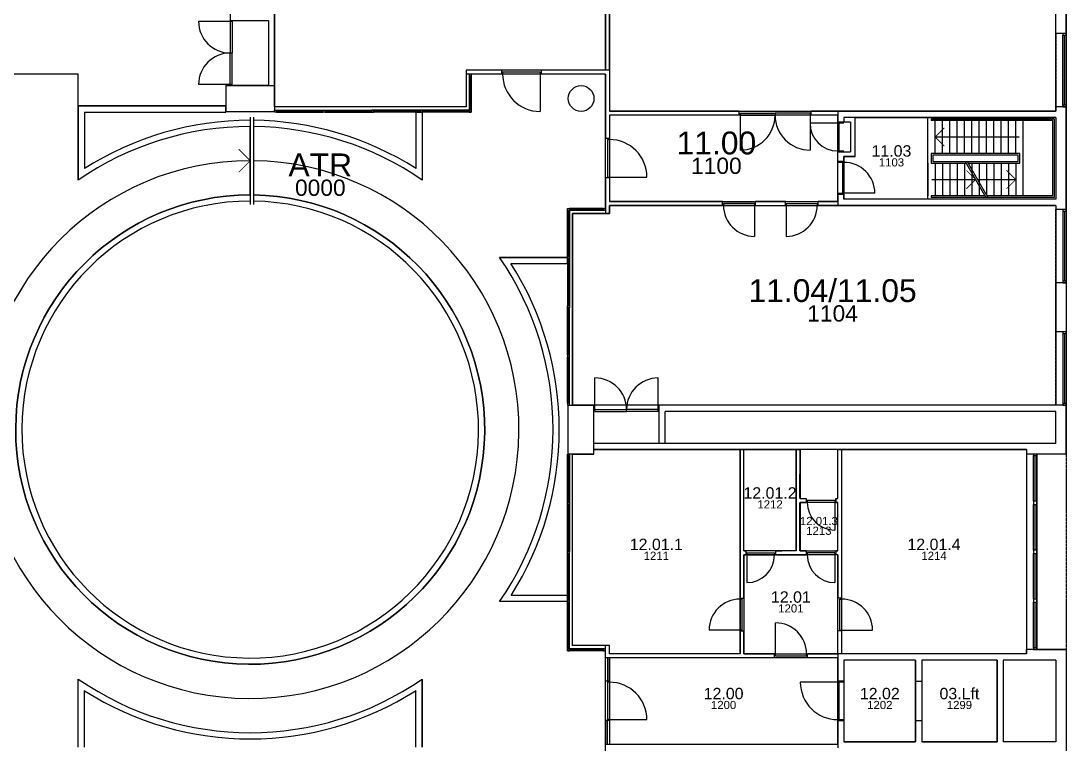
# Model space of a CAD drawing. Header units: millimetres. Extents: x -3070 to 46890, y -11671 to 43799.
# Drawn here: x 14800 to 46890, y 9099 to 31289 of the extents above; entities that cross this region are included whole.
import ezdxf
from ezdxf.enums import TextEntityAlignment as Align

# ---------------------------------------------------------------- set-up
doc = ezdxf.new("R2010")
doc.units = ezdxf.units.MM
doc.header["$LTSCALE"] = 10
doc.linetypes.add('HIDDEN', pattern=[0.375, 0.25, -0.125])
for name, color, linetype in [('T-020---V_LOKAALNAAM', 2, 'Continuous'), ('T-020---V_LOKAALNUMMER', 7, 'Continuous'), ('T-025---V_POLYGOON_BUITENOMTREK', 7, 'Continuous'), ('T-026---V_POLYGOON_CONSTR', 7, 'Continuous'), ('T-026---V_POLYGOON_LOKAAL', 7, 'Continuous'), ('T-074---V_PROJECTIE_GEBOUW', 7, 'HIDDEN'), ('T-20----B_Wanden', 12, 'Continuous'), ('T-223---B_LICHTEWANDEN', 5, 'Continuous'), ('T-24----B_Trappen', 2, 'Continuous'), ('T-28----B_Kolommen', 4, 'Continuous'), ('T-282---B_DRAAGSTR_PROJECTIE', 7, 'HIDDEN'), ('T-31----B_BUITENSCHRIJNWERK', 2, 'Continuous'), ('T-32----B_BINNENSCHRIJNWERK', 2, 'Continuous'), ('T-328---B_Binnentablet', 3, 'Continuous')]:
    doc.layers.add(name, color=color, linetype=linetype)
doc.styles.add('S1-100_H2.5', font='arial.ttf', dxfattribs={"height": 250})
doc.styles.add('S1-100_H3.5', font='arial.ttf', dxfattribs={"height": 350})
doc.styles.add('S1-100_H5', font='arial.ttf', dxfattribs={"height": 500})
doc.styles.add('S1-100_H7', font='arial.ttf', dxfattribs={"height": 700})

msp = doc.modelspace()

# ---------------------------------------------------------------- linework, layer by layer
at = {"layer": 'T-025---V_POLYGOON_BUITENOMTREK'}
msp.add_lwpolyline([(31739.99999999997, -3150.928930138711), (31739.99999999997, -6300.928930138725), (28589.99999999997, -6300.928930138725), (28589.99999999997, -5400.928930138696), (22590, -5400.928930138696), (22590.00000000003, -6300.928930138725), (-2470, -6300.928930138711), (-2470, 19644.0710698613), (-3070, 19644.0710698613), (-3070, 43699.0710698613), (22399.99999999999, 43699.0710698613), (22399.99999999999, 43799.07106986131), (46890, 43799.0710698613), (46890.00000000003, 17999.07106986126), (45989.99999999997, 17999.07106986129), (45989.99999999997, 11999.07106986132), (46890.00000000003, 11999.07106986132), (46890, 8849.071069861304), (43740.00000000003, 8849.07106986125, -0.4142135623730929)], format="xyb", close=True, dxfattribs=at)
at = {"layer": 'T-026---V_POLYGOON_CONSTR'}
msp.add_lwpolyline([(31605.00000000003, 28909.07106986133, -1), (32395.00000000003, 28909.07106986133, -1)], format="xyb", close=True, dxfattribs=at)
at = {"layer": 'T-026---V_POLYGOON_LOKAAL'}
for points in [[(22590, 43489.07106986131), (32750.00000000003, 43489.07106986131), (32750.00000000003, 29779.07106986135), (28470.00000000003, 29779.07106986131), (28470.00000000003, 28649.07106986131), (22590, 28649.07106986131)], [(32870, 28519.0710698613), (46570.0000000002, 28519.07106986131), (46570.0000000002, 42149.0710698613), (45670.00000000015, 42149.07106986125), (45670.00000000009, 43489.07106986131), (39830.00000000006, 43489.07106986109), (32870.00000000003, 43489.07106986109)], [(12190.00000000001, 36919.07106986132), (17180, 36919.07106986133), (17180, 38244.07106986133), (19615, 38244.07106986133), (19615, 36919.07106986133), (21225, 36919.07106986133), (21225, 31304.07106986131), (22400, 31304.07106986131), (22400, 29304.07106986133), (21090, 29304.07106986131), (21090, 28684.07106986131), (16559.99999999997, 28684.07106986131), (16559.99999999997, 29659.07106986135), (12189.99999999999, 29659.07106986131)], [(32870, 25749.07106986129), (39880, 25749.07106986129), (39880, 28399.0710698613), (32870, 28399.0710698613)], [(40410, 28329.07106986131), (46569.99999999997, 28329.07106986131), (46569.99999999997, 25819.07106986131), (40070, 25819.07106986131), (40069.99999999997, 27129.07106986133), (40410, 27129.07106986133)], [(31740, 25379.0710698613), (32870, 25379.07106986131), (32870.00000000003, 25629.07106986128), (46569.99999999997, 25629.07106986131), (46569.99999999997, 19499.07106986134), (31739.99999999997, 19499.0710698613)], [(31740, 17999.0710698613), (32395.00000000003, 17999.0710698613), (32395.00000000003, 18135.37149700891), (36880.00032227585, 18134.92854154628), (36880.00000000407, 11869.1125296653), (32870.00000000003, 11869.07106986122), (32870, 12119.0710698613), (31740, 12119.07106986128)], [(38600.01639899408, 15024.63826178581), (37000.00032227553, 15024.63826178581), (37000.00032227553, 18134.87532646866), (38600.01639899408, 18134.87532646866)], [(39880.29123570805, 18134.62647801166), (38720.2912357079, 18134.62647801166), (38720.2912357079, 16634.62647801166), (38912.00029789499, 16634.62647801166), (38912.00029789499, 16514.62647801166), (38720.2912357079, 16514.62647801166), (38720.2912357079, 15024.67972158973), (39880.00029790131, 15024.67972158973), (39880.13968351638, 16514.62647801166), (39822.00029789499, 16514.62647801166), (39822.00029789499, 16634.62647801166), (39880.15090960465, 16634.62647801166)], [(40000.00029790099, 18134.6265065121), (45669.99999999991, 18134.6265065121), (45669.99999999985, 11869.07106986129), (40000.00029790099, 11869.07136776226)], [(37000.00000000003, 11869.07106986129), (39880.00029789502, 11869.07106986133), (39880.00029789502, 14904.63826178576), (37000.0000064116, 14904.63826178576)], [(39879.99999999991, 9099.071069861331), (39880, 9099.071069861331), (39880, 11749.07106986134), (32870, 11749.0710698612), (32870, 9099.071069861331), (39879.99999999991, 9099.071069861331)], [(40070, 9169.071069861297), (42269.99999999997, 9169.071069861297), (42269.99999999997, 11679.07106986129), (40070, 11679.07106986129)], [(42459.99999999997, 9169.071069861297), (44769.99999999997, 9169.071069861297), (44769.99999999997, 11679.0710698613), (42459.99999999997, 11679.0710698613)]]:
    msp.add_lwpolyline(points, close=True, dxfattribs=at)
for points in [[(32750.00000000003, 7839.071069861298), (32750, 11964.0710698613), (31585, 11964.07106986131), (31585, 13469.07106986131), (29495.82131453711, 13469.07106987233, 0.311397478308075), (29495.82131453673, 24029.07106985059), (31585, 24029.0710698613), (31585, 25534.0710698613), (32750, 25534.07106986131), (32750.00000000003, 29659.07106986131), (28625.00000000003, 29659.07106986131), (28625.00000000003, 28494.07106986131), (27120.00000000003, 28494.07106986131), (27120.00000000003, 26404.89238439051, 0.1493475937844504), (21940, 28048.53341991144), (21940, 25948.37659192384, -287.9895827890646), (21840, 25949.07106986131), (21840, 28049.0710698613, 0.1520968880765982), (16559.99999999997, 26404.89238439051), (16559.99999999997, 29659.07106986135), (10929.99999999996, 29659.07106986131)], [(16559.99999999997, 9004.071069861298), (16559.99999999997, 11093.24975533185, 0.3113974783088558), (27120.00000000003, 11093.24975533179), (27120.00000000003, 9004.071069861298)]]:
    msp.add_lwpolyline(points, format="xyb", dxfattribs=at)
at = {"layer": 'T-074---V_PROJECTIE_GEBOUW'}
msp.add_line((46890, 17999.07106986125), (46890, 11999.07106986124), dxfattribs=at)
at = {"layer": 'T-20----B_Wanden'}
for p, q in [((22590, 43489.07106986131), (22590, 29304.07106986133)), ((46569.99999999994, 30899.07106986125), (46569.99999999994, 32399.07106986125)), ((46889.99999999994, 30899.07106986125), (46889.99999999997, 32399.07106986125)), ((22400.00000000001, 31304.07106986133), (22400, 29304.07106986133)), ((46889.99999999994, 30899.07106986125), (46569.99999999994, 30899.07106986125)), ((22400, 29304.07106986133), (22590, 29304.07106986133)), ((46890.0000000002, 28649.07106986125), (46570.0000000002, 28649.07106986125)), ((46570.0000000002, 28649.07106986125), (46570.0000000002, 28519.07106986131)), ((46890.0000000002, 25499.07106986125), (46890.0000000002, 28649.07106986125)), ((46570.0000000002, 28519.07106986131), (39880, 28519.07106986131)), ((39880, 28519.07106986131), (39880, 28179.07106986131)), ((46569.99999999997, 28329.07106986131), (40069.99999999997, 28329.07106986131)), ((40069.99999999997, 28329.07106986131), (40069.99999999997, 28179.07106986131)), ((40410, 27129.07106986133), (40410, 28329.07106986131)), ((46569.99999999997, 28329.07106986131), (46569.99999999997, 25819.07106986131)), ((40270, 28179.07106986131), (39880, 28179.07106986131)), ((40270, 28179.07106986131), (40270, 27269.07106986133)), ((39880, 26979.07106986133), (39880, 27269.07106986133)), ((39880, 27269.07106986133), (40270, 27269.07106986133)), ((40070, 26979.07106986133), (39880, 26979.07106986133)), ((40069.99999999997, 27129.07106986133), (40070, 26979.07106986133)), ((40410, 27129.07106986133), (40070, 27129.07106986133)), ((39880, 25969.07106986133), (39880.00000000003, 25629.07106986131)), ((39880, 25969.07106986133), (40070, 25969.07106986133)), ((40070, 25969.07106986133), (40070, 25819.07106986133)), ((46569.99999999997, 25819.07106986131), (40070, 25819.07106986131)), ((46569.99999999997, 25629.07106986131), (39880.00000000003, 25629.07106986131)), ((46569.99999999997, 25629.07106986131), (46569.99999999997, 25499.07106986131)), ((46890.0000000002, 25499.07106986125), (46570.00000000017, 25499.07106986126)), ((46890.00000000017, 23249.07106986125), (46570.00000000015, 23249.07106986125)), ((46570.00000000015, 21749.07106986125), (46570.00000000015, 23249.07106986125)), ((46890, 23249.0710698613), (46890, 21749.07106986131)), ((46890.00000000015, 21749.07106986125), (46570.00000000015, 21749.07106986125)), ((34395.00000000003, 18324.0710698613), (34395.00000000003, 19499.07106986131)), ((46890, 19499.07106986132), (34395.00000000003, 19499.07106986131)), ((34585.00000000003, 18324.0710698613), (34585.00000000003, 19309.07106986131)), ((46570, 19309.07106986132), (34585.00000000003, 19309.07106986132)), ((46569.99999999997, 18324.0710698613), (46570, 19309.07106986132)), ((46890, 17999.0710698613), (46890, 19499.07106986132)), ((46569.99999999997, 18324.0710698613), (32395.00000000003, 18324.07106986129)), ((32395.00000000003, 18135.37149700891), (32395.00000000003, 18324.07106986129)), ((45669.99999999985, 18134.07106986129), (32395.00000000003, 18135.37149700891)), ((45669.99999999985, 18134.07106986129), (45669.99999999985, 17999.07106986129)), ((46890.00000000003, 17999.07106986126), (45669.99999999985, 17999.07106986129)), ((46890.00000000003, 11999.07106986132), (45669.99999999985, 11999.07106986129)), ((45669.99999999985, 11869.07106986129), (45669.99999999985, 11999.07106986129)), ((46890, 11999.0710698613), (46890, 8849.071069861304)), ((45669.99999999985, 11869.0710698613), (39880, 11869.0710698613)), ((39880, 11869.0710698613), (39879.99999999997, 11029.07106986129)), ((42269.99999999997, 11679.07106986129), (40069.99999999997, 11679.0710698613)), ((40069.99999999997, 11679.0710698613), (40069.99999999994, 11029.07106986129)), ((42269.99999999997, 11679.0710698613), (42269.99999999997, 9169.071069861297)), ((44769.99999999997, 11679.07106986129), (42459.99999999997, 11679.07106986129)), ((42459.99999999997, 11679.0710698613), (42459.99999999997, 9169.071069861297)), ((44769.99999999997, 11679.0710698613), (44769.99999999997, 9169.071069861297)), ((46569.99999999997, 11679.0710698613), (44959.99999999997, 11679.07106986129)), ((44959.99999999997, 11679.0710698613), (44959.99999999997, 9169.071069861297)), ((46569.99999999997, 11679.0710698613), (46569.99999999997, 9169.071069861297)), ((40069.99999999997, 11029.07106986129), (39879.99999999997, 11029.07106986129)), ((42269.99999999997, 11029.07106986129), (42459.99999999997, 11029.07106986129)), ((39879.99999999997, 9819.071069861297), (39880.00000000003, 8979.071069861297)), ((39879.99999999997, 9819.071069861297), (40069.99999999997, 9819.071069861297)), ((40069.99999999997, 9819.071069861297), (40070, 9169.071069861297)), ((42269.99999999997, 9819.071069861297), (42459.99999999997, 9819.071069861297)), ((42269.99999999997, 9169.071069861297), (40070, 9169.071069861297)), ((44769.99999999997, 9169.071069861297), (42459.99999999997, 9169.071069861297)), ((46569.99999999997, 9169.071069861297), (44959.99999999997, 9169.071069861297))]:
    msp.add_line(p, q, dxfattribs=at)
at = {"layer": 'T-20----B_Wanden', "color": 9}
for p, q in [((16559.99999999997, 28684.07106986131), (16559.99999999997, 26404.89238439049)), ((16559.99999999997, 28684.07106986131), (21090, 28684.07106986131)), ((21090, 28494.07106986131), (21090, 28684.07106986131)), ((16749.99999999997, 28494.07106986131), (21090, 28494.07106986131)), ((16749.99999999997, 28494.07106986131), (16749.99999999997, 26758.56543592458)), ((26929.99999999999, 28494.07106986131), (26929.99999999999, 26758.56543592463)), ((26929.99999999999, 28494.07106986131), (27119.99999999999, 28494.07106986131)), ((27119.99999999999, 28494.07106986131), (27119.99999999999, 26404.89238439054)), ((31584.99999999997, 24029.07106986134), (29495.8213145292, 24029.07106986134)), ((31584.99999999997, 23839.07106986134), (29849.49436606327, 23839.07106986134)), ((31584.99999999997, 23839.07106986134), (31584.99999999997, 24029.07106986134)), ((31584.99999999997, 13659.07106986127), (29849.4943660633, 13659.07106986127)), ((31584.99999999997, 13469.07106986127), (31584.99999999997, 13659.07106986127)), ((31584.99999999997, 13469.07106986127), (29495.8213145292, 13469.07106986127)), ((16559.99999999997, 9004.071069861326), (16559.99999999997, 11093.2497553321)), ((27120.00000000001, 9004.071069861304), (27120.00000000001, 11093.24975533208)), ((16749.99999999997, 9004.071069861326), (16749.99999999997, 10739.57670379801)), ((26930.00000000001, 9004.071069861304), (26930.00000000001, 10739.57670379799))]:
    msp.add_line(p, q, dxfattribs=at)
for radius, start, end in [(9300, 90, 124.5929136779361), (9490, 90, 122.4357868937166), (9490, 57.55349058047229, 89.39623983255962), (9300, 55.4070863220639, 89.38390447648045), (7200, 90, 89.20419969790588), (7010, 90, 89.18262877346228), (9300, 325.4070863226437, 34.59291367735624), (9490, 327.5534928751289, 32.48677560740021), (9300, 235.4070863220639, 304.5929136779361), (9490, 237.5999754501556, 302.486777902888)]:
    msp.add_arc((21840, 18749.0710698613), radius, start, end, dxfattribs=at)
at = {"layer": 'T-223---B_LICHTEWANDEN'}
for p, q in [((32750.00000000003, 29779.07106986135), (32750.00000000003, 40039.07106986135)), ((32870.00000000003, 29779.07106986135), (32870.00000000003, 40039.07106986135)), ((29560.00000000003, 29779.07106986131), (28470.00000000003, 29779.07106986131)), ((28470.00000000003, 29779.07106986131), (28470.00000000003, 29659.07106986131)), ((29560.00000000003, 29659.07106986131), (28470.00000000003, 29659.07106986131)), ((29560.00000000003, 29779.07106986131), (29560.00000000003, 29659.07106986131)), ((32870.00000000003, 29779.07106986131), (30770.00000000003, 29779.07106986131)), ((30770.00000000003, 29779.07106986131), (30770.00000000003, 29659.07106986131)), ((32870.00000000003, 29779.07106986131), (30770.00000000003, 29779.07106986131)), ((30770.00000000003, 29779.07106986131), (30770.00000000003, 29659.07106986131)), ((32750.00000000003, 29659.07106986131), (30770.00000000003, 29659.07106986131)), ((32750.00000000003, 29659.07106986131), (30770.00000000003, 29659.07106986131)), ((32750.00000000003, 29659.07106986133), (32750.00000000003, 27679.07106986131)), ((32750.00000000003, 29659.07106986133), (32750.00000000003, 27679.07106986131)), ((32870.00000000003, 29779.07106986131), (32870, 28519.0710698613)), ((32870.00000000003, 29779.07106986131), (32870, 28519.0710698613)), ((36850, 28519.0710698613), (32870, 28519.0710698613)), ((32870, 28399.0710698613), (32870.00000000003, 27679.07106986131)), ((32870, 28399.0710698613), (32870.00000000003, 27679.07106986131)), ((36850, 28399.0710698613), (32870, 28399.0710698613)), ((36850, 28399.0710698613), (36850, 28519.0710698613)), ((39880, 28519.0710698613), (39060, 28519.0710698613)), ((39060, 28399.0710698613), (39060, 28519.0710698613)), ((39880, 28399.0710698613), (39060, 28399.0710698613)), ((39880, 28519.07106986131), (39880, 28399.07106986132)), ((32870.00000000003, 27679.07106986131), (32750.00000000003, 27679.07106986131)), ((32870.00000000003, 27679.07106986131), (32750.00000000003, 27679.07106986131)), ((32750, 26469.0710698613), (32750, 25379.0710698613)), ((32870.00000000003, 26469.07106986131), (32750, 26469.07106986131)), ((32750, 26469.0710698613), (32750, 25379.0710698613)), ((32870.00000000003, 26469.07106986131), (32750, 26469.07106986131)), ((32870.00000000003, 26469.07106986131), (32870, 25749.07106986138)), ((32870.00000000003, 26469.07106986131), (32870.00000000003, 25749.07106986129)), ((36340, 25749.07106986129), (32870, 25749.07106986129)), ((36340, 25629.07106986131), (36340, 25749.07106986131)), ((38270, 25749.07106986129), (37350, 25749.07106986129)), ((37350, 25629.07106986131), (37350, 25749.07106986131)), ((38270, 25629.07106986131), (38270, 25749.07106986131)), ((39880.00000000003, 25749.07106986131), (39280, 25749.0710698613)), ((39280, 25629.07106986131), (39280, 25749.07106986131)), ((39880.00000000003, 25749.07106986131), (39880.00000000003, 25629.07106986131)), ((32870, 25379.07106986131), (32750, 25379.0710698613)), ((32870, 25379.07106986131), (32750, 25379.0710698613)), ((32870, 25629.07106986138), (32870, 25379.07106986131)), ((32870.00000000003, 25629.07106986128), (32870, 25379.07106986131)), ((36340, 25629.07106986128), (32870, 25629.07106986128)), ((37350, 25629.07106986129), (38270, 25629.07106986129)), ((39880, 25629.07106986128), (39280, 25629.07106986128)), ((39880.00000000003, 25629.07106986131), (39280, 25629.07106986131)), ((31739.99999999997, 17999.07106986131), (31584.99999999997, 17999.07106986131)), ((31585.00000000003, 11964.07106986129), (31585.00000000003, 17999.0710698613)), ((31740, 12119.07106986128), (31740, 17999.0710698613)), ((36880.00000000032, 13579.07106986126), (36880.00032227585, 18134.92854154628)), ((36880.00032227585, 18134.92854154628), (37000.00032227553, 18134.87532646866)), ((37000.00001814563, 15024.63826178576), (37000.00032227553, 18134.87532646866)), ((38600.01639899408, 15024.63826178581), (38600.29123570805, 18134.62647801166)), ((38600.29123570805, 18134.62647801166), (38720.2912357079, 18134.62647801166)), ((38720.15867730501, 16634.62647801166), (38720.2912357079, 18134.62647801166)), ((39880.15867730515, 16634.62647801166), (39880.29123570805, 18134.62647801166)), ((39880.29123570805, 18134.62647801166), (40000.2912357079, 18134.62647801166)), ((40000.00000000009, 13579.07106986132), (40000.2912357079, 18134.62647801166)), ((38720.01639899393, 15024.63826178581), (38720.14807263276, 16514.62647801166)), ((38720.2912357079, 16634.62647801166), (38912.00029789499, 16634.62647801166)), ((38720.2912357079, 16514.62647801166), (38912.00029789499, 16514.62647801166)), ((38912.00029789499, 16634.62647801166), (38912.00029789499, 16514.62647801166)), ((39822.00029789499, 16634.62647801166), (39880.29123570805, 16634.62647801166)), ((39822.00029789499, 16634.62647801164), (39822.00029789499, 16514.62647801164)), ((39822.00029789499, 16514.62647801166), (39880.29123570805, 16514.62647801166)), ((39880.00029790131, 15024.67972158973), (39880.14807263293, 16514.62647801166)), ((37000.0000000002, 13579.07106986126), (37000.0000064116, 14904.63826178576)), ((37000.00029789502, 15024.63826178576), (37058.00029789502, 15024.63826178568)), ((37000.00029789502, 14904.63826178576), (37058.00029789502, 14904.63826178568)), ((37058.00029789505, 15024.63826178574), (37058.00029789505, 14904.63826178573)), ((38600.01639899408, 15024.63826178571), (37968.00029789505, 15024.63826178575)), ((37968.00029789505, 15024.6382617857), (38163.98419679611, 15024.63826178571)), ((37968.00029789505, 15024.63826178575), (37968.00029789505, 14904.63826178575)), ((37968.00029789505, 14904.63826178575), (38912.00029789499, 14904.63826178576)), ((38912.00029789499, 15024.63826178571), (38720.01639899393, 15024.63826178571)), ((38912.00029789499, 15024.63826178576), (38912.00029789499, 14904.63826178576)), ((39880.00029789502, 15024.63826178576), (39822.00029789499, 15024.63826178568)), ((39822.00029789499, 15024.63826178575), (39822.00029789499, 14904.63826178574)), ((39880.00029789502, 14904.63826178576), (39822.00029789499, 14904.63826178568)), ((39880.00029789502, 14904.63826178573), (39880.00029789488, 13579.07106986132)), ((36880.00000000026, 13579.07106986126), (37000.00000000015, 13579.07106986126)), ((40000.00000000009, 13579.07106986119), (39880.00000000009, 13579.07106986119)), ((36880.00000000003, 11869.07106986133), (36880.00000000026, 12569.07106986126)), ((36880.00000000032, 12569.07106986126), (37000.0000000002, 12569.07106986126)), ((37000.00000000003, 11869.07106986133), (37000.00000000015, 12569.07106986126)), ((39880.00000000003, 11869.07106986133), (39880.00000000012, 12569.07106986132)), ((40000.00000000009, 12569.07106986119), (39880.00000000009, 12569.07106986119)), ((40000.00000000003, 11869.07106986133), (40000, 12569.07106986132)), ((32750, 11964.07106986127), (31585.00000000003, 11964.07106986129)), ((32750, 12119.07106986128), (31740, 12119.07106986128)), ((32870, 12119.0710698613), (32750, 12119.07106986131)), ((32750, 11749.07106986122), (32750, 12119.07106986131)), ((32870, 12119.0710698613), (32750, 12119.07106986131)), ((32870, 11869.07106986122), (32870, 12119.0710698613)), ((32870, 11869.07106986122), (32870, 12119.0710698613)), ((37940.00000000009, 11749.07106986138), (32750, 11749.07106986122)), ((36880.00000000003, 11869.07106986128), (32870.00000000003, 11869.07106986122)), ((37940.00000000009, 11869.07106986138), (37000.00000000003, 11869.07106986129)), ((37940.00000000009, 11749.0710698614), (37940.00000000009, 11869.0710698614)), ((39880.00000000003, 11869.07106986131), (38950.00000000009, 11869.07106986135)), ((38950.00000000009, 11749.07106986136), (38950.00000000009, 11869.07106986136)), ((39880.00000000003, 11749.07106986131), (38950.00000000009, 11749.07106986135)), ((39880, 11869.0710698613), (39880, 11749.07106986129)), ((40000.00000000003, 11869.07106986133), (39880.00000000003, 11869.07106986133))]:
    msp.add_line(p, q, dxfattribs=at)
at = {"layer": 'T-24----B_Trappen'}
for p, q in [((21840, 28339.0710698613), (21840, 25659.0710698613)), ((21940, 28339.0710698613), (21940, 25659.0710698613)), ((42645, 25819.07106986131), (42644.99999999997, 28329.07106986131)), ((46520, 28279.07106986132), (42744.99999999997, 28279.07106986132)), ((42744.99999999997, 28279.07106986132), (42744.99999999997, 28229.07106986132)), ((46520, 28279.07106986132), (46519.99999999997, 25869.07106986132)), ((46469.99999999997, 28229.07106986132), (42744.99999999997, 28229.07106986132)), ((42869.99999999997, 27224.07106986132), (42869.99999999997, 28229.07106986132)), ((43094.99999999997, 27224.07106986132), (43094.99999999997, 28229.07106986132)), ((43319.99999999997, 27224.07106986132), (43319.99999999997, 28229.07106986132)), ((43544.99999999997, 27224.07106986132), (43544.99999999997, 28229.07106986132)), ((43769.99999999997, 27224.07106986132), (43769.99999999997, 28229.07106986132)), ((43994.99999999997, 27224.07106986132), (43994.99999999997, 28229.07106986132)), ((44219.99999999997, 27224.07106986132), (44219.99999999997, 28229.07106986132)), ((44444.99999999997, 27224.07106986132), (44444.99999999997, 28229.07106986132)), ((44669.99999999997, 27224.07106986132), (44669.99999999997, 28229.07106986132)), ((44894.99999999997, 27224.07106986132), (44894.99999999997, 28229.07106986132)), ((45119.99999999997, 27224.07106986132), (45119.99999999997, 28229.07106986132)), ((45344.99999999997, 27224.07106986132), (45344.99999999997, 28229.07106986132)), ((45569.99999999997, 25919.07106986132), (45569.99999999997, 28229.07106986132)), ((46469.99999999997, 28229.07106986132), (46469.99999999997, 25919.07106986132)), ((45444.99999999997, 27726.57106986131), (42869.99999999997, 27726.57106986132)), ((43791.1324865405, 26974.07106986132), (44429.10453399506, 25869.07106986132)), ((43848.86751345947, 26974.07106986131), (44486.83956091398, 25869.07106986132)), ((42644.99999999997, 26924.07106986132), (42644.99999999997, 25919.07106986132)), ((42869.99999999997, 26924.07106986132), (42869.99999999997, 25919.07106986132)), ((43094.99999999997, 26924.07106986132), (43094.99999999997, 25919.07106986132)), ((43319.99999999997, 26924.07106986132), (43319.99999999997, 25919.07106986132)), ((43544.99999999997, 26924.07106986132), (43544.99999999997, 25919.07106986132)), ((43769.99999999997, 26924.07106986132), (43769.99999999997, 25919.07106986132)), ((43994.99999999997, 26924.07106986132), (43994.99999999997, 25919.07106986132)), ((44219.99999999997, 26924.07106986132), (44219.99999999997, 25919.07106986132)), ((44444.99999999997, 26924.07106986132), (44444.99999999997, 25941.53931513077)), ((44669.99999999997, 26924.07106986132), (44669.99999999997, 25919.07106986132)), ((44894.99999999997, 26924.07106986132), (44894.99999999997, 25919.07106986132)), ((45119.99999999997, 26924.07106986132), (45119.99999999997, 25919.07106986132)), ((45344.99999999997, 26924.07106986132), (45344.99999999997, 25919.07106986132)), ((42769.99999999997, 26421.57106986132), (44110.11851026776, 26421.57106986132)), ((44167.85353718672, 26421.57106986132), (45344.99999999997, 26421.57106986132)), ((44400.23702053557, 25919.07106986132), (42744.99999999997, 25919.07106986132)), ((42744.99999999997, 25919.07106986132), (42744.99999999997, 25869.07106986132)), ((46519.99999999997, 25869.07106986132), (42744.99999999997, 25869.07106986132)), ((46469.99999999997, 25919.07106986132), (44457.97204745453, 25919.07106986132))]:
    msp.add_line(p, q, dxfattribs=at)
at = {"layer": 'T-24----B_Trappen', "const_width": 25}
for points in [[(43152.84271247461, 28009.41378233594), (42869.99999999997, 27726.57106986132), (43152.84271247461, 27443.7283573867)], [(21486.44660940673, 26645.51767926802), (21840, 26999.0710698613), (21486.44660940673, 27352.62446045458)], [(43827.27579779315, 26138.7283573867), (44110.11851026778, 26421.57106986132), (43827.27579779315, 26704.41378233594)], [(45062.15728752539, 26138.7283573867), (45344.99999999997, 26421.57106986132), (45062.15728752539, 26704.41378233594)]]:
    msp.add_lwpolyline(points, dxfattribs=at)
at = {"layer": 'T-24----B_Trappen'}
msp.add_lwpolyline([(43877.73502691896, 26924.07106986132), (45469.99999999997, 26924.07106986132), (45469.99999999997, 27224.07106986132), (42744.99999999997, 27224.07106986132), (42744.99999999997, 26924.07106986132), (43819.99999999997, 26924.07106986132)], dxfattribs=at)
msp.add_lwpolyline([(45419.99999999997, 27174.07106986132), (42794.99999999997, 27174.07106986132), (42794.99999999997, 26974.07106986132), (45419.99999999997, 26974.07106986132)], close=True, dxfattribs=at)
msp.add_arc((21840, 18749.0710698613), 8250, 90, 89.30548869577169, dxfattribs=at)
at = {"layer": 'T-28----B_Kolommen', "linetype": 'Continuous'}
for p, q in [((21090, 29304.07106986131), (22590, 29304.07106986133)), ((21090, 29304.07106986131), (21090, 28514.07106986132)), ((22590, 29304.07106986133), (22590, 28514.07106986133)), ((21090, 28514.07106986132), (22590, 28514.07106986133)), ((31605.00000000003, 17999.0710698613), (31605.00000000003, 19499.0710698613)), ((31605.00000000003, 19499.0710698613), (32395.00000000003, 19499.0710698613)), ((32395.00000000003, 17999.0710698613), (32395.00000000003, 19499.0710698613)), ((32395.00000000003, 17999.0710698613), (31605.00000000003, 17999.0710698613))]:
    msp.add_line(p, q, dxfattribs=at)
at = {"layer": 'T-28----B_Kolommen'}
msp.add_circle((32000.00000000003, 28909.07106986133), 395, dxfattribs=at)
at = {"layer": 'T-282---B_DRAAGSTR_PROJECTIE'}
for p, q in [((46570.00000000006, 30899.07106986125), (46569.99999999983, 28649.07106986123)), ((46570.00000000009, 23249.07106986131), (46569.99999999985, 25499.07106986131)), ((46570.00000000029, 25499.07106986122), (46570.00000000006, 23249.07106986122)), ((46570.00000000009, 19499.07106986134), (46569.99999999985, 21749.07106986134)), ((46570.00000000026, 21749.07106986125), (46570.00000000003, 19499.07106986123)), ((45669.99999999997, 17999.07106986126), (45669.99999999985, 11999.07106986129))]:
    msp.add_line(p, q, dxfattribs=at)
at = {"layer": 'T-31----B_BUITENSCHRIJNWERK', "color": 1}
for p, q in [((46790.00000000062, 28699.07106986127), (46790.00000000062, 30849.07106986127)), ((46890.00000000062, 28699.07106986127), (46890.00000000062, 30849.07106986127)), ((46790, 25449.07106986131), (46790, 23299.07106986131)), ((46890, 25449.07106986131), (46890, 23299.07106986131)), ((46790, 21699.07106986134), (46790, 19549.07106986134)), ((46890, 21699.07106986134), (46890, 19549.07106986134)), ((45889.99999999997, 16549.07106986134), (45889.99999999997, 17949.07106986132)), ((45989.99999999997, 16549.07106986134), (45989.99999999997, 17949.07106986132)), ((45889.99999999997, 15049.07106986132), (45889.99999999997, 16449.07106986131)), ((45989.99999999997, 15049.07106986132), (45989.99999999997, 16449.07106986131)), ((45889.99999999997, 13549.07106986135), (45889.99999999997, 14949.07106986134)), ((45989.99999999997, 13549.07106986135), (45989.99999999997, 14949.07106986134)), ((45889.99999999997, 12049.07106986134), (45889.99999999997, 13449.07106986132)), ((45989.99999999997, 12049.07106986134), (45989.99999999997, 13449.07106986132))]:
    msp.add_line(p, q, dxfattribs=at)
at = {"layer": 'T-31----B_BUITENSCHRIJNWERK'}
for p, q in [((46840.00000000062, 28699.07106986127), (46840.00000000062, 30849.07106986127)), ((46840, 25449.07106986131), (46840, 23299.07106986131)), ((46840, 21699.07106986134), (46840, 19549.07106986134)), ((45939.99999999997, 16549.07106986134), (45939.99999999997, 17949.07106986132)), ((45939.99999999997, 15049.07106986132), (45939.99999999997, 16449.07106986131)), ((45939.99999999997, 13549.07106986135), (45939.99999999997, 14949.07106986134)), ((45939.99999999997, 12049.07106986134), (45939.99999999997, 13449.07106986132))]:
    msp.add_line(p, q, dxfattribs=at)
for points in [[(46890.00000000062, 30849.07106986127), (46890.00000000052, 30899.07106986127), (46790.00000000052, 30899.07106986127), (46790.00000000062, 30849.07106986127)], [(46890.00000000062, 28649.07106986127), (46890.00000000062, 28699.07106986127), (46790.00000000062, 28699.07106986127), (46790.00000000062, 28649.07106986127)], [(46790, 25499.07106986131), (46790, 25449.07106986131), (46890, 25449.07106986131), (46890, 25499.07106986131)], [(46790, 23299.07106986131), (46790.0000000001, 23249.07106986131), (46890.00000000012, 23249.07106986131), (46890, 23299.07106986131)], [(46790, 21749.07106986134), (46790, 21699.07106986134), (46890, 21699.07106986134), (46890, 21749.07106986134)], [(46790, 19549.07106986131), (46790.0000000001, 19499.07106986134), (46890.0000000001, 19499.07106986134), (46890, 19549.07106986131)], [(45989.99999999997, 17949.07106986134), (45989.99999999997, 17999.07106986129), (45889.99999999997, 17999.07106986129), (45889.99999999997, 17949.07106986134)], [(45989.99999999997, 16449.07106986134), (45989.99999999997, 16549.07106986134), (45889.99999999997, 16549.07106986134), (45889.99999999997, 16449.07106986134)], [(45989.99999999997, 14949.07106986132), (45989.99999999997, 15049.07106986132), (45889.99999999997, 15049.07106986132), (45889.99999999997, 14949.07106986132)], [(45989.99999999997, 13449.07106986132), (45989.99999999997, 13549.07106986135), (45889.99999999997, 13549.07106986135), (45889.99999999997, 13449.07106986132)], [(45989.99999999997, 11999.07106986132), (45989.99999999997, 12049.07106986134), (45889.99999999997, 12049.07106986134), (45889.99999999997, 11999.07106986132)]]:
    msp.add_lwpolyline(points, close=True, dxfattribs=at)
at = {"layer": 'T-32----B_BINNENSCHRIJNWERK'}
for p, q in [((21224.99999999999, 31274.0710698613), (20254.99999999999, 31274.0710698613)), ((21224.99999999999, 31274.07106986132), (21224.99999999999, 30304.07106986132)), ((21284.99999999993, 31274.07106986132), (21224.99999999999, 31274.07106986132)), ((21284.99999999993, 31274.07106986132), (21284.99999999993, 30304.07106986132)), ((21224.99999999999, 29334.07106986132), (21224.99999999999, 30304.07106986132)), ((21284.99999999993, 30304.07106986132), (21224.99999999999, 30304.07106986132)), ((21284.99999999993, 30304.07106986132), (21224.99999999999, 30304.07106986132)), ((21284.99999999993, 29334.07106986132), (21284.99999999993, 30304.07106986132)), ((28594.99999999997, 29599.0710698613), (28594.99999999997, 28554.0710698613)), ((30740.00000000003, 29719.07106986138), (29590.00000000003, 29719.07106986138)), ((29590.00000000003, 29719.07106986138), (29590.00000000003, 29659.07106986143)), ((30740.00000000003, 29659.07106986143), (29590.00000000003, 29659.07106986143)), ((30740.00000000003, 29719.07106986138), (30740.00000000003, 29659.07106986143)), ((30740, 29659.07106986143), (30740, 28509.07106986146)), ((21224.99999999999, 29334.07106986133), (20254.99999999999, 29334.07106986133)), ((21284.99999999993, 29334.07106986132), (21224.99999999999, 29334.07106986132)), ((22649.99999999996, 28524.07106986119), (24077.49999999997, 28524.07106986121)), ((24137.49999999997, 28524.07106986121), (25577.49999999997, 28524.07106986124)), ((27077.49999999996, 28524.07106986127), (25637.49999999996, 28524.07106986124)), ((28564.99999999997, 28524.0710698613), (27137.49999999996, 28524.07106986128)), ((36880, 28459.07106986182), (37955, 28459.07106986182)), ((36880, 28459.07106986182), (36880, 28399.07106986186)), ((36880, 28399.07106986186), (37955, 28399.07106986186)), ((36880, 28399.07106986186), (36880, 27324.07106986186)), ((39029.99999999997, 28459.07106986182), (37954.99999999997, 28459.07106986182)), ((37954.99999999997, 28459.07106986182), (37954.99999999997, 28399.07106986186)), ((37955, 28459.07106986182), (37955, 28399.07106986186)), ((39029.99999999997, 28399.07106986186), (37954.99999999997, 28399.07106986186)), ((39029.99999999997, 28459.07106986182), (39029.99999999997, 28399.07106986186)), ((39029.99999999997, 28399.07106986186), (39029.99999999997, 27324.07106986186)), ((32809.99999999994, 27649.07106986131), (32809.99999999994, 26499.07106986131)), ((32809.99999999994, 27649.07106986131), (32869.99999999991, 27649.07106986131)), ((32869.99999999991, 27649.07106986131), (32869.99999999991, 26499.07106986131)), ((32809.99999999994, 26499.07106986131), (32869.99999999991, 26499.07106986131)), ((32869.99999999991, 26499.07106986134), (34019.99999999985, 26499.07106986134)), ((37319.99999999997, 25689.07106986183), (36369.99999999997, 25689.07106986183)), ((36369.99999999997, 25689.07106986183), (36369.99999999997, 25629.07106986188)), ((37319.99999999997, 25689.07106986183), (37319.99999999997, 25629.07106986188)), ((38300, 25689.07106986183), (39250, 25689.07106986183)), ((38300, 25689.07106986183), (38300, 25629.07106986188)), ((39250, 25689.07106986183), (39250, 25629.07106986188)), ((31614.99999999997, 25474.07106986133), (31615, 24046.57106986131)), ((32689.99999999997, 25504.07106986135), (31644.99999999997, 25504.07106986133)), ((37319.99999999997, 25629.07106986188), (36369.99999999997, 25629.07106986188)), ((37319.99999999997, 25629.07106986188), (37319.99999999997, 24679.07106986188)), ((38300, 25629.07106986188), (39250, 25629.07106986188)), ((38300.00000000003, 25629.07106986188), (38300.00000000003, 24679.07106986188)), ((31615, 23986.57106986131), (31615, 22546.57106986131)), ((31615, 21046.57106986133), (31615, 22486.57106986133)), ((31615, 19559.07106986131), (31615, 20986.57106986133)), ((32425.00000000003, 19364.07106986132), (32425.00000000003, 20334.07106986132)), ((34365.00000000003, 19364.07106986132), (34365.00000000003, 20334.07106986132)), ((32425.00000000003, 19364.07106986132), (33395.00000000003, 19364.07106986132)), ((32425.00000000003, 19304.07106986138), (32425.00000000003, 19364.07106986132)), ((32425.00000000003, 19304.07106986138), (33395.00000000003, 19304.07106986138)), ((33395.00000000003, 19304.07106986138), (33395.00000000003, 19364.07106986132)), ((34365.00000000003, 19364.07106986132), (33395.00000000003, 19364.07106986132)), ((33395.00000000003, 19304.07106986138), (33395.00000000003, 19364.07106986132)), ((34365.00000000003, 19304.07106986138), (33395.00000000003, 19304.07106986138)), ((34365.00000000003, 19304.07106986138), (34365.00000000003, 19364.07106986132)), ((31615.00000000003, 17939.0710698613), (31615.00000000003, 16511.57106986129)), ((31615.00000000003, 16451.57106986129), (31615.00000000003, 15011.57106986129)), ((39792.00029789499, 16574.62647801162), (38942.00029789499, 16574.62647801162)), ((38942.00029789499, 16574.62647801162), (38942.00029789499, 16514.62647801167)), ((39792.00029789499, 16514.62647801167), (38942.00029789499, 16514.62647801167)), ((39792.00029789499, 16574.62647801162), (39792.00029789499, 16514.62647801167)), ((39792.00029789499, 16514.62647801167), (39792.00029789499, 15664.62647801167)), ((31615.00000000003, 13511.5710698613), (31615.00000000003, 14951.5710698613)), ((37088.00029789505, 14964.63826178572), (37938.00029789505, 14964.63826178572)), ((37088.00029789505, 14964.63826178572), (37088.00029789505, 14904.63826178576)), ((37088.00029789505, 14904.63826178576), (37938.00029789505, 14904.63826178576)), ((37088.00029789505, 14904.63826178576), (37088.00029789505, 14054.63826178576)), ((37938.00029789505, 14964.63826178572), (37938.00029789505, 14904.63826178576)), ((39792.00029789499, 14964.63826178572), (38942.00029789499, 14964.63826178572)), ((38942.00029789499, 14964.63826178572), (38942.00029789499, 14904.63826178577)), ((39792.00029789499, 14904.63826178577), (38942.00029789499, 14904.63826178577)), ((39792.00029789499, 14964.63826178572), (39792.00029789499, 14904.63826178577)), ((39792.00029789499, 14904.63826178577), (39792.00029789499, 14054.63826178577)), ((36880.00000000035, 12599.07106986126), (36880.00000000035, 13549.07106986126)), ((36940.00000000032, 13549.07106986126), (36880.00000000035, 13549.07106986126)), ((36940.00000000032, 12599.07106986126), (36940.00000000032, 13549.07106986126)), ((39940.00000000009, 12599.07106986126), (39940.00000000009, 13549.07106986126)), ((39940.00000000009, 13549.07106986126), (40000.00000000003, 13549.07106986126)), ((40000.00000000003, 12599.07106986126), (40000.00000000003, 13549.07106986126)), ((31615.00000000003, 12024.07106986129), (31615.00000000003, 13451.5710698613)), ((36880.00000000035, 12599.07106986127), (35930.00000000032, 12599.07106986127)), ((36940.00000000032, 12599.07106986126), (36880.00000000035, 12599.07106986126)), ((37970.00000000009, 11869.07106986135), (37970.00000000009, 12819.07106986135)), ((39940.00000000009, 12599.07106986126), (40000.00000000003, 12599.07106986126)), ((40000.00000000003, 12599.07106986127), (40950.00000000003, 12599.07106986127)), ((32690.00000000003, 11994.07106986126), (31645.00000000003, 11994.07106986129)), ((32870, 11749.07106986132), (32750, 11749.07106986132)), ((32810, 11749.07106986132), (32810, 11029.07106986132)), ((37970.00000000009, 11869.07106986135), (38920.00000000009, 11869.07106986135)), ((37970.00000000009, 11809.0710698614), (37970.00000000009, 11869.07106986135)), ((37970.00000000009, 11809.0710698614), (38920.00000000009, 11809.0710698614)), ((38920.00000000009, 11809.0710698614), (38920.00000000009, 11869.07106986135)), ((32870, 11029.07106986132), (32750, 11029.07106986132)), ((32810, 10999.07106986133), (32810, 9849.071069861335)), ((32810, 10999.07106986133), (32810, 9849.071069861335)), ((32870, 10999.07106986132), (32810, 10999.07106986132)), ((32810, 10999.07106986133), (32810, 9849.071069861335)), ((32810, 10999.07106986133), (32810, 9849.071069861335)), ((32870, 10999.07106986132), (32810, 10999.07106986132)), ((32870, 10999.07106986132), (32870, 9849.07106986132)), ((32870, 10999.07106986132), (32870, 9849.07106986132)), ((32870, 10999.07106986132), (32870, 9849.07106986132)), ((32870, 10999.07106986132), (32870, 9849.07106986132)), ((32870, 9819.071069861335), (32750, 9819.071069861335)), ((32870, 9849.07106986132), (32810, 9849.07106986132)), ((32870, 9849.07106986132), (32810, 9849.07106986132)), ((32810, 9099.07106986132), (32810, 9819.07106986132)), ((32870, 9849.07106986132), (34020, 9849.071069861318)), ((32870, 9849.07106986132), (34020, 9849.071069861318)), ((32750, 9099.07106986132), (32870, 9099.07106986132))]:
    msp.add_line(p, q, dxfattribs=at)
at = {"layer": 'T-32----B_BINNENSCHRIJNWERK', "color": 1}
for p, q in [((28564.99999999997, 29599.0710698613), (28564.99999999997, 28554.0710698613)), ((28624.99999999997, 29599.0710698613), (28624.99999999997, 28554.0710698613)), ((22649.99999999996, 28554.07106986119), (24077.49999999997, 28554.07106986121)), ((22649.99999999996, 28494.07106986119), (24077.49999999997, 28494.07106986121)), ((24137.49999999997, 28554.07106986121), (25577.49999999997, 28554.07106986124)), ((24137.49999999997, 28494.07106986121), (25577.49999999997, 28494.07106986124)), ((27077.49999999996, 28554.07106986127), (25637.49999999996, 28554.07106986124)), ((27077.49999999996, 28494.07106986127), (25637.49999999996, 28494.07106986124)), ((28564.99999999997, 28554.0710698613), (27137.49999999996, 28554.07106986128)), ((28564.99999999997, 28494.0710698613), (27137.49999999996, 28494.07106986127)), ((31584.99999999997, 25474.07106986133), (31585, 24046.57106986131)), ((32689.99999999997, 25534.07106986135), (31644.99999999997, 25534.07106986133)), ((32689.99999999997, 25474.07106986135), (31644.99999999997, 25474.07106986133)), ((31644.99999999997, 25474.07106986133), (31645, 24046.57106986131)), ((31585, 23986.57106986131), (31585, 22546.57106986131)), ((31645, 23986.57106986131), (31645, 22546.57106986131)), ((31585, 21046.57106986133), (31585, 22486.57106986133)), ((31645, 21046.57106986133), (31645, 22486.57106986133)), ((31585, 19559.07106986131), (31585, 20986.57106986133)), ((31645, 19559.07106986131), (31645, 20986.57106986133)), ((31585.00000000003, 17939.0710698613), (31585.00000000003, 16511.57106986129)), ((31645.00000000003, 17939.0710698613), (31645.00000000003, 16511.57106986129)), ((31585.00000000003, 16451.57106986129), (31585.00000000003, 15011.57106986129)), ((31645.00000000003, 16451.57106986129), (31645.00000000003, 15011.57106986129)), ((31585.00000000003, 13511.5710698613), (31585.00000000003, 14951.5710698613)), ((31645.00000000003, 13511.5710698613), (31645.00000000003, 14951.5710698613)), ((31585.00000000003, 12024.07106986129), (31585.00000000003, 13451.5710698613)), ((31645.00000000003, 12024.07106986129), (31645.00000000003, 13451.5710698613)), ((32690.00000000003, 12024.07106986126), (31645.00000000003, 12024.07106986129)), ((32690.00000000003, 11964.07106986126), (31645.00000000003, 11964.07106986129)), ((32750, 11029.07106986132), (32750, 11749.07106986132)), ((32870, 11029.07106986132), (32870, 11749.07106986132)), ((32750, 9819.07106986132), (32750, 9099.07106986132)), ((32870, 9819.07106986132), (32870, 9099.07106986132))]:
    msp.add_line(p, q, dxfattribs=at)
at = {"layer": 'T-32----B_BINNENSCHRIJNWERK', "linetype": 'Continuous'}
for p, q in [((39880, 28149.07106986134), (39030, 28149.07106986134)), ((39880, 27299.07106986134), (39880, 28149.07106986134)), ((40070, 28149.07106986134), (39880, 28149.07106986134)), ((39911.66666660001, 28149.07106986134), (39911.66666660001, 27299.07106986134)), ((39880, 27299.07106986134), (40070, 27299.07106986134)), ((40070, 26949.07106986133), (39880, 26949.07106986133)), ((40038.33333339999, 25999.07106986131), (40038.33333339999, 26949.07106986133)), ((40070, 26949.07106986133), (40070, 25999.07106986131)), ((39880, 25999.07106986131), (40070, 25999.07106986131)), ((41020, 25999.07106986131), (40070, 25999.07106986131)), ((39879.99999999997, 10999.07106986129), (38729.99999999997, 10999.07106986129)), ((39879.99999999997, 9849.071069861297), (39879.99999999997, 10999.07106986129)), ((40069.99999999997, 10999.07106986129), (39879.99999999997, 10999.07106986129)), ((39911.66666659998, 10999.07106986129), (39911.66666659998, 9849.071069861297)), ((39879.99999999997, 9849.071069861297), (40069.99999999997, 9849.071069861297))]:
    msp.add_line(p, q, dxfattribs=at)
at = {"layer": 'T-32----B_BINNENSCHRIJNWERK'}
for points in [[(28624.99999999997, 29659.0710698613), (28564.99999999997, 29659.0710698613), (28564.99999999997, 29599.0710698613), (28624.99999999997, 29599.0710698613)], [(22589.99999999996, 28554.07106986119), (22649.99999999996, 28554.07106986119), (22649.99999999996, 28494.07106986119), (22589.99999999996, 28494.07106986119)], [(24077.49999999997, 28554.07106986121), (24137.49999999997, 28554.07106986121), (24137.49999999997, 28494.07106986121), (24077.49999999997, 28494.07106986121)], [(25637.49999999996, 28554.07106986124), (25577.49999999996, 28554.07106986124), (25577.49999999996, 28494.07106986124), (25637.49999999996, 28494.07106986124)], [(27137.49999999996, 28554.07106986128), (27077.49999999996, 28554.07106986127), (27077.49999999996, 28494.07106986127), (27137.49999999996, 28494.07106986128)], [(28624.99999999997, 28554.0710698613), (28564.99999999997, 28554.0710698613), (28564.99999999997, 28494.0710698613), (28624.99999999997, 28494.0710698613)], [(31644.99999999997, 25534.07106986133), (31644.99999999997, 25474.07106986133), (31584.99999999997, 25474.07106986133), (31584.99999999997, 25534.07106986133)], [(32749.99999999997, 25534.07106986135), (32749.99999999997, 25474.07106986135), (32689.99999999997, 25474.07106986135), (32689.99999999997, 25534.07106986135)], [(31645, 24046.57106986131), (31645, 23986.57106986131), (31585, 23986.57106986131), (31585, 24046.57106986131)], [(31645, 22546.57106986131), (31645, 22486.57106986131), (31585, 22486.57106986131), (31585, 22546.57106986131)], [(31645, 20986.57106986133), (31645, 21046.57106986133), (31585, 21046.57106986133), (31585, 20986.57106986133)], [(31645, 19499.07106986131), (31645, 19559.07106986131), (31585, 19559.07106986131), (31585, 19499.07106986131)], [(31645.00000000003, 17999.0710698613), (31645.00000000003, 17939.0710698613), (31585.00000000003, 17939.0710698613), (31585.00000000003, 17999.0710698613)], [(31645.00000000003, 16511.57106986129), (31645.00000000003, 16451.57106986129), (31585.00000000003, 16451.57106986129), (31585.00000000003, 16511.57106986129)], [(31645.00000000003, 14951.5710698613), (31645.00000000003, 15011.5710698613), (31585.00000000003, 15011.5710698613), (31585.00000000003, 14951.5710698613)], [(31645.00000000003, 13451.5710698613), (31645.00000000003, 13511.5710698613), (31585.00000000003, 13511.5710698613), (31585.00000000003, 13451.5710698613)], [(31645.00000000003, 11964.07106986129), (31645.00000000003, 12024.07106986129), (31585.00000000003, 12024.07106986129), (31585.00000000003, 11964.07106986129)], [(32750.00000000003, 11964.07106986126), (32750.00000000003, 12024.07106986126), (32690.00000000003, 12024.07106986126), (32690.00000000003, 11964.07106986126)]]:
    msp.add_lwpolyline(points, close=True, dxfattribs=at)
for centre, radius, start, end in [((21224.99999999999, 31274.0710698613), 969.9999999999854, 180, 270), ((21224.99999999999, 29334.07106986133), 969.9999999999854, 90, 180), ((30740, 29659.07106986143), 1149.999999999971, 180, 270), ((36880, 28399.07106986186), 1074.999999999985, 270, 0), ((39029.99999999997, 28399.07106986186), 1074.999999999985, 180, 270), ((32869.99999999991, 26499.07106986134), 1149.999999999971, 0, 90), ((37319.99999999997, 25629.07106986188), 950.0000000000005, 180, 270), ((38300, 25629.07106986188), 950, 270, 0), ((32425.00000000003, 19364.07106986132), 969.9999999999854, 0, 90), ((34365.00000000003, 19364.07106986132), 969.9999999999854, 90, 180), ((39792.00029789499, 16514.62647801167), 850, 180, 270), ((37088.00029789505, 14904.63826178576), 850, 270, 0), ((39792.00029789499, 14904.63826178577), 850, 180, 270), ((36880.00000000035, 12599.07106986126), 950, 90, 180), ((40000.00000000003, 12599.07106986126), 950, 0, 90), ((37970.00000000009, 11869.07106986135), 950, 0, 90), ((32870, 9849.07106986132), 1150, 0, 90), ((32870, 9849.07106986132), 1150, 0, 90)]:
    msp.add_arc(centre, radius, start, end, dxfattribs=at)
at = {"layer": 'T-32----B_BINNENSCHRIJNWERK', "linetype": 'Continuous'}
for centre, radius, start, end in [((39880, 28149.07106986134), 850, 180, 270), ((40070, 25999.07106986131), 950.0000000000146, 0, 90), ((39879.99999999997, 10999.07106986129), 1150, 180, 270)]:
    msp.add_arc(centre, radius, start, end, dxfattribs=at)
at = {"layer": 'T-328---B_Binnentablet'}
for p, q in [((28470.00000000003, 29659.07106986131), (28470.00000000003, 28649.07106986131)), ((28470.00000000003, 28649.07106986131), (22590, 28649.07106986132)), ((32750, 25379.0710698613), (31740, 25379.0710698613)), ((32750, 25379.0710698613), (31740, 25379.0710698613)), ((31740, 25379.0710698613), (31739.99999999997, 19499.0710698613))]:
    msp.add_line(p, q, dxfattribs=at)

# ---------------------------------------------------------------- texts
at = {"layer": 'T-020---V_LOKAALNAAM'}
for s, height, style, p in [('1100', 500, 'S1-100_H5', (36152.84788540244, 27093.50035590047)), ('1103', 250, 'S1-100_H2.5', (41527.5, 27074.07106986131)), ('0000', 500, 'S1-100_H5', (23992.61740940087, 26421.47357181755)), ('1104', 500, 'S1-100_H5', (39720, 22564.07106986131)), ('1212', 250, 'S1-100_H2.5', (37800.00836063481, 16579.75679412724)), ('1213', 250, 'S1-100_H2.5', (39300.29123570798, 15769.65309980069)), ('1211', 250, 'S1-100_H2.5', (34310.00000000001, 15002.13127447145)), ('1214', 250, 'S1-100_H2.5', (42835.00014895766, 15001.8487881867)), ('1201', 250, 'S1-100_H2.5', (38440.00014894753, 13386.85466582351)), ('1200', 250, 'S1-100_H2.5', (36375, 10424.07106986132)), ('1202', 250, 'S1-100_H2.5', (41169.99999999999, 10424.0710698613)), ('1299', 250, 'S1-100_H2.5', (43614.99999999997, 10424.07106986129))]:
    msp.add_text(s, height=height, dxfattribs=dict(at, style=style)).set_placement(p, align=Align.TOP_CENTER)
at = {"layer": 'T-020---V_LOKAALNUMMER'}
for s, height, style, p in [('11.00', 700, 'S1-100_H7', (36152.84788540244, 27893.50035590047)), ('11.03', 350, 'S1-100_H3.5', (41527.5, 27474.07106986131)), ('ATR', 700, 'S1-100_H7', (23992.61740940087, 27221.47357181755)), ('11.04/11.05', 700, 'S1-100_H7', (39720, 23364.07106986131)), ('12.01.2', 350, 'S1-100_H3.5', (37800.00836063481, 16979.75679412724)), ('12.01.3', 250, 'S1-100_H2.5', (39300.29123570798, 16069.65309980069)), ('12.01.1', 350, 'S1-100_H3.5', (34310.00000000002, 15402.13127447145)), ('12.01.4', 350, 'S1-100_H3.5', (42835.00014895766, 15401.8487881867)), ('12.01', 350, 'S1-100_H3.5', (38440.00014894753, 13786.85466582351)), ('12.00', 350, 'S1-100_H3.5', (36375, 10824.07106986132)), ('12.02', 350, 'S1-100_H3.5', (41169.99999999998, 10824.0710698613)), ('03.Lft', 350, 'S1-100_H3.5', (43614.99999999997, 10824.07106986129))]:
    msp.add_text(s, height=height, dxfattribs=dict(at, style=style)).set_placement(p, align=Align.TOP_CENTER)

doc.saveas('drawing.dxf')
